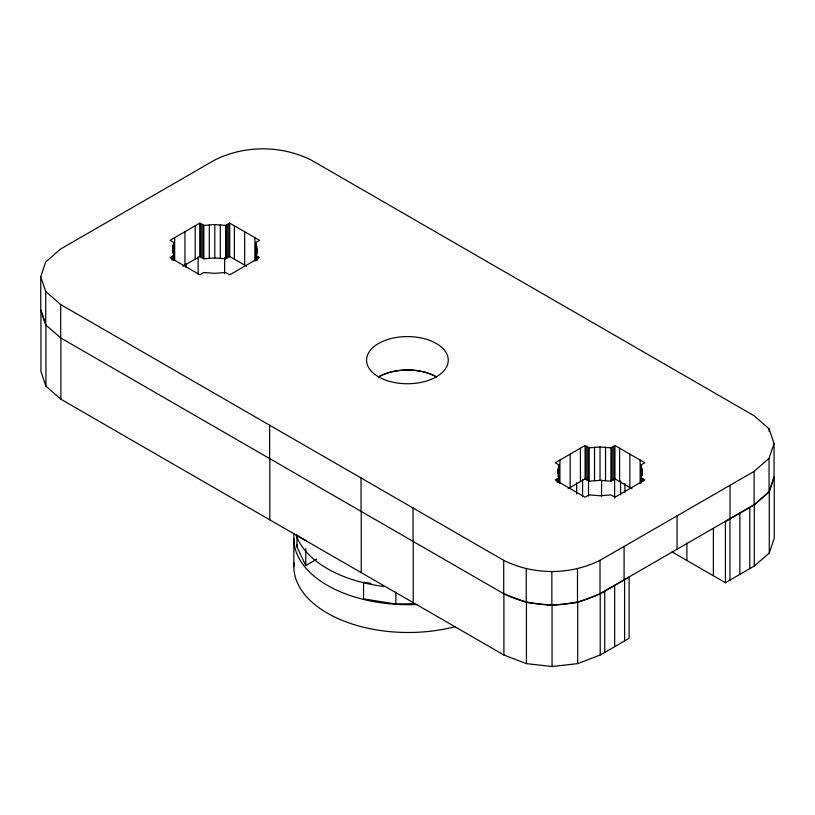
<?xml version="1.0" encoding="UTF-8"?>
<svg xmlns="http://www.w3.org/2000/svg" width="815" height="815" viewBox="0 0 815 815"><rect width="100%" height="100%" fill="white"/><g stroke="black" fill="none" stroke-linecap="round" stroke-linejoin="round"><path stroke-width="1.22" d="M316.699 559.233L305.757 565.549L296.945 546.875L297.068 544.471M172.576 252.67L172.933 245.784L174.003 242.646L170.009 240.344L199.869 223.106L203.862 225.419L214.793 224.594L225.714 225.419L229.718 223.106L259.567 240.344L255.574 242.646L255.574 260.219M255.574 242.646L257.01 248.962L255.574 255.268L259.567 257.581L229.718 274.808L225.735 272.505L214.793 273.341L203.852 272.505L199.869 274.808L170.009 257.581L174.003 255.268L172.576 248.962M559.243 465.059L557.806 471.376L559.233 477.682L555.239 479.984L570.164 488.613L585.099 497.221L589.082 494.919L600.023 495.754L610.965 494.919L614.948 497.221L644.808 479.984L640.814 477.682L642.24 471.376L640.804 465.059L644.797 462.757L614.948 445.52L610.944 447.832L600.023 446.997L589.102 447.822L585.099 445.52L555.249 462.757L559.243 465.059L559.233 482.623M40.75 276.764L45.732 261.972L60.697 248.962L214.783 159.995C244.734 145.111 281.144 145.111 311.096 159.995L754.109 415.772L769.065 428.772L774.056 443.574L774.056 476.938L769.065 491.74L754.109 504.74L600.013 593.707C570.072 608.601 533.652 608.601 503.711 593.707L503.711 560.343L60.697 304.565L45.732 291.556L40.75 276.764L40.75 310.138L45.732 324.93L60.891 338.052L60.891 399.228L503.904 655.005L526.429 663.634L552.061 666.517L577.692 663.634L600.217 655.005L629.109 638.318L629.109 577.142L600.217 593.819L577.692 602.458L552.061 605.341L526.429 602.458L503.904 593.819L60.697 337.94L60.697 304.565M769.065 491.74L769.065 458.366L774.056 443.574M769.268 553.028L769.268 491.853L774.25 477.06L774.25 538.236L769.268 553.028L754.303 566.038L725.421 582.715L672.059 551.908M503.711 560.343C533.652 575.227 570.072 575.227 600.013 560.343L754.109 471.376L769.065 458.366M725.421 582.715L725.421 521.539L754.303 504.862L769.268 491.853M182.886 266.281L199.869 256.481L203.862 258.783L214.793 257.958L225.714 258.783L229.718 256.481L246.701 266.281M568.116 488.694L585.099 478.884L589.102 481.196L600.023 480.371L610.944 481.196L614.948 478.884L631.931 488.694M371.008 583.397L363.551 582.226L363.551 598.903L395.886 603.996L415.599 603.66M45.935 386.228L45.935 325.042L40.944 310.25L40.944 371.426L45.935 386.228L60.891 399.228M769.065 428.772L769.065 431.247M754.303 504.862L754.303 566.038M754.109 471.376L754.109 504.74M749.79 507.46L749.79 568.646M739.867 513.195L739.867 574.381M730.036 485.271L730.036 518.646M729.934 518.931L729.934 580.107M713.38 528.324L713.38 575.767M686.892 542.994L686.892 560.476M677.061 515.854L677.061 549.229M642.811 478.833L642.811 481.308M642.24 471.376L642.24 475.084M641.874 468.197L641.874 475.614M641.436 478.038L641.436 482.989M640.804 465.059L640.814 482.623M640.142 460.057L640.142 483.54M629.873 454.138L629.873 487.502M624.911 483.489L624.911 492.229M624.596 579.75L624.596 640.926M624.096 546.437L624.096 579.811M620.572 480.982L620.572 494.715M619.614 448.209L619.614 481.584M614.948 445.52L614.948 478.884M614.632 479.403L614.632 498.128M614.663 585.486L614.663 646.662M614.327 445.876L614.327 479.251M612.951 446.671L612.951 480.045M611.576 447.466L611.576 480.84M610.944 447.832L610.944 481.196M605.525 447.211L605.525 480.575M604.73 591.221L604.73 652.397M601.582 480.167L601.582 496.406M600.217 593.819L600.217 655.005M600.023 446.997L600.023 480.371M600.013 560.343L600.013 593.707M594.522 447.211L594.522 480.575M589.102 447.822L589.102 481.196M588.471 447.466L588.522 495.928M587.095 446.671L587.095 480.045M585.72 445.876L585.72 479.251M585.099 445.52L585.099 478.884M582.593 479.363L582.593 496.844M580.433 448.209L580.433 481.584M577.692 602.458L577.692 663.634M577.489 568.972L577.489 602.346M576.653 482.775L576.653 494.012M570.174 454.138L570.174 487.502M559.905 460.057L559.905 483.54M558.611 478.048L558.611 481.747M558.163 468.197L558.163 476.846M557.236 478.833L557.236 482.541M552.061 605.341L552.061 666.517M551.867 571.855L551.867 605.219M526.429 602.458L526.429 663.634M526.235 568.972L526.235 602.346M503.904 593.819L503.904 655.005M413.225 541.466L413.225 602.652M413.032 507.99L413.032 541.354M395.886 592.077L395.886 603.996M361.239 511.453L361.239 572.629M361.035 477.967L361.035 511.341M305.757 548.862L305.757 565.549M296.945 534.956L296.945 546.875M293.828 538.634L293.828 566.435M269.826 458.682L269.826 519.858M269.633 425.196L269.633 458.56M257.571 256.419L257.571 260.128M257.01 248.962L257.01 253.903M256.644 245.784L256.644 254.433M256.195 242.289L256.195 260.831M254.901 237.644L254.901 261.126M244.643 231.725L244.643 265.089M234.384 225.796L234.384 259.17M229.718 223.106L229.718 256.481M229.086 223.463L229.086 256.837M227.711 224.257L227.711 257.632M226.336 225.052L226.336 258.426M225.714 225.419L225.714 258.783M224.614 257.377L224.614 273.606M220.295 224.797L220.295 258.172M214.793 224.594L214.793 257.958M209.292 224.797L209.292 258.161M203.862 225.419L203.862 258.783M203.241 225.052L203.241 258.426M201.865 224.257L201.865 257.632M200.49 223.463L200.49 256.837M199.869 223.106L199.869 256.481M198.126 257.061L198.126 274.543M195.203 225.796L195.203 259.17M186.095 263.846L186.095 267.595M184.944 231.725L184.944 265.089M174.675 237.644L174.675 259.893M174.003 242.646L174.003 260.219M173.381 255.635L173.381 260.576M172.933 245.784L172.933 253.2M172.006 256.419L172.006 260.128M45.732 291.556L45.732 324.93M384.67 586.576A114.406 66.056 0 0 1 296.252 535.455M307.53 541.486A149.817 86.502 0 0 1 296.711 535.211M416.934 604.496A114.406 66.056 0 0 1 294.154 533.713M455.025 626.715A114.406 66.056 0 0 1 294.011 562.758M378.506 376.856A40.862 23.594 0 0 1 436.29 376.856M378.71 376.968A40.862 23.594 0 0 1 436.494 376.968M386.972 380.595A40.862 23.594 0 0 0 448.26 360.169A40.862 23.594 0 0 0 386.972 339.743A40.862 23.594 0 0 0 386.972 380.595"/></g></svg>
